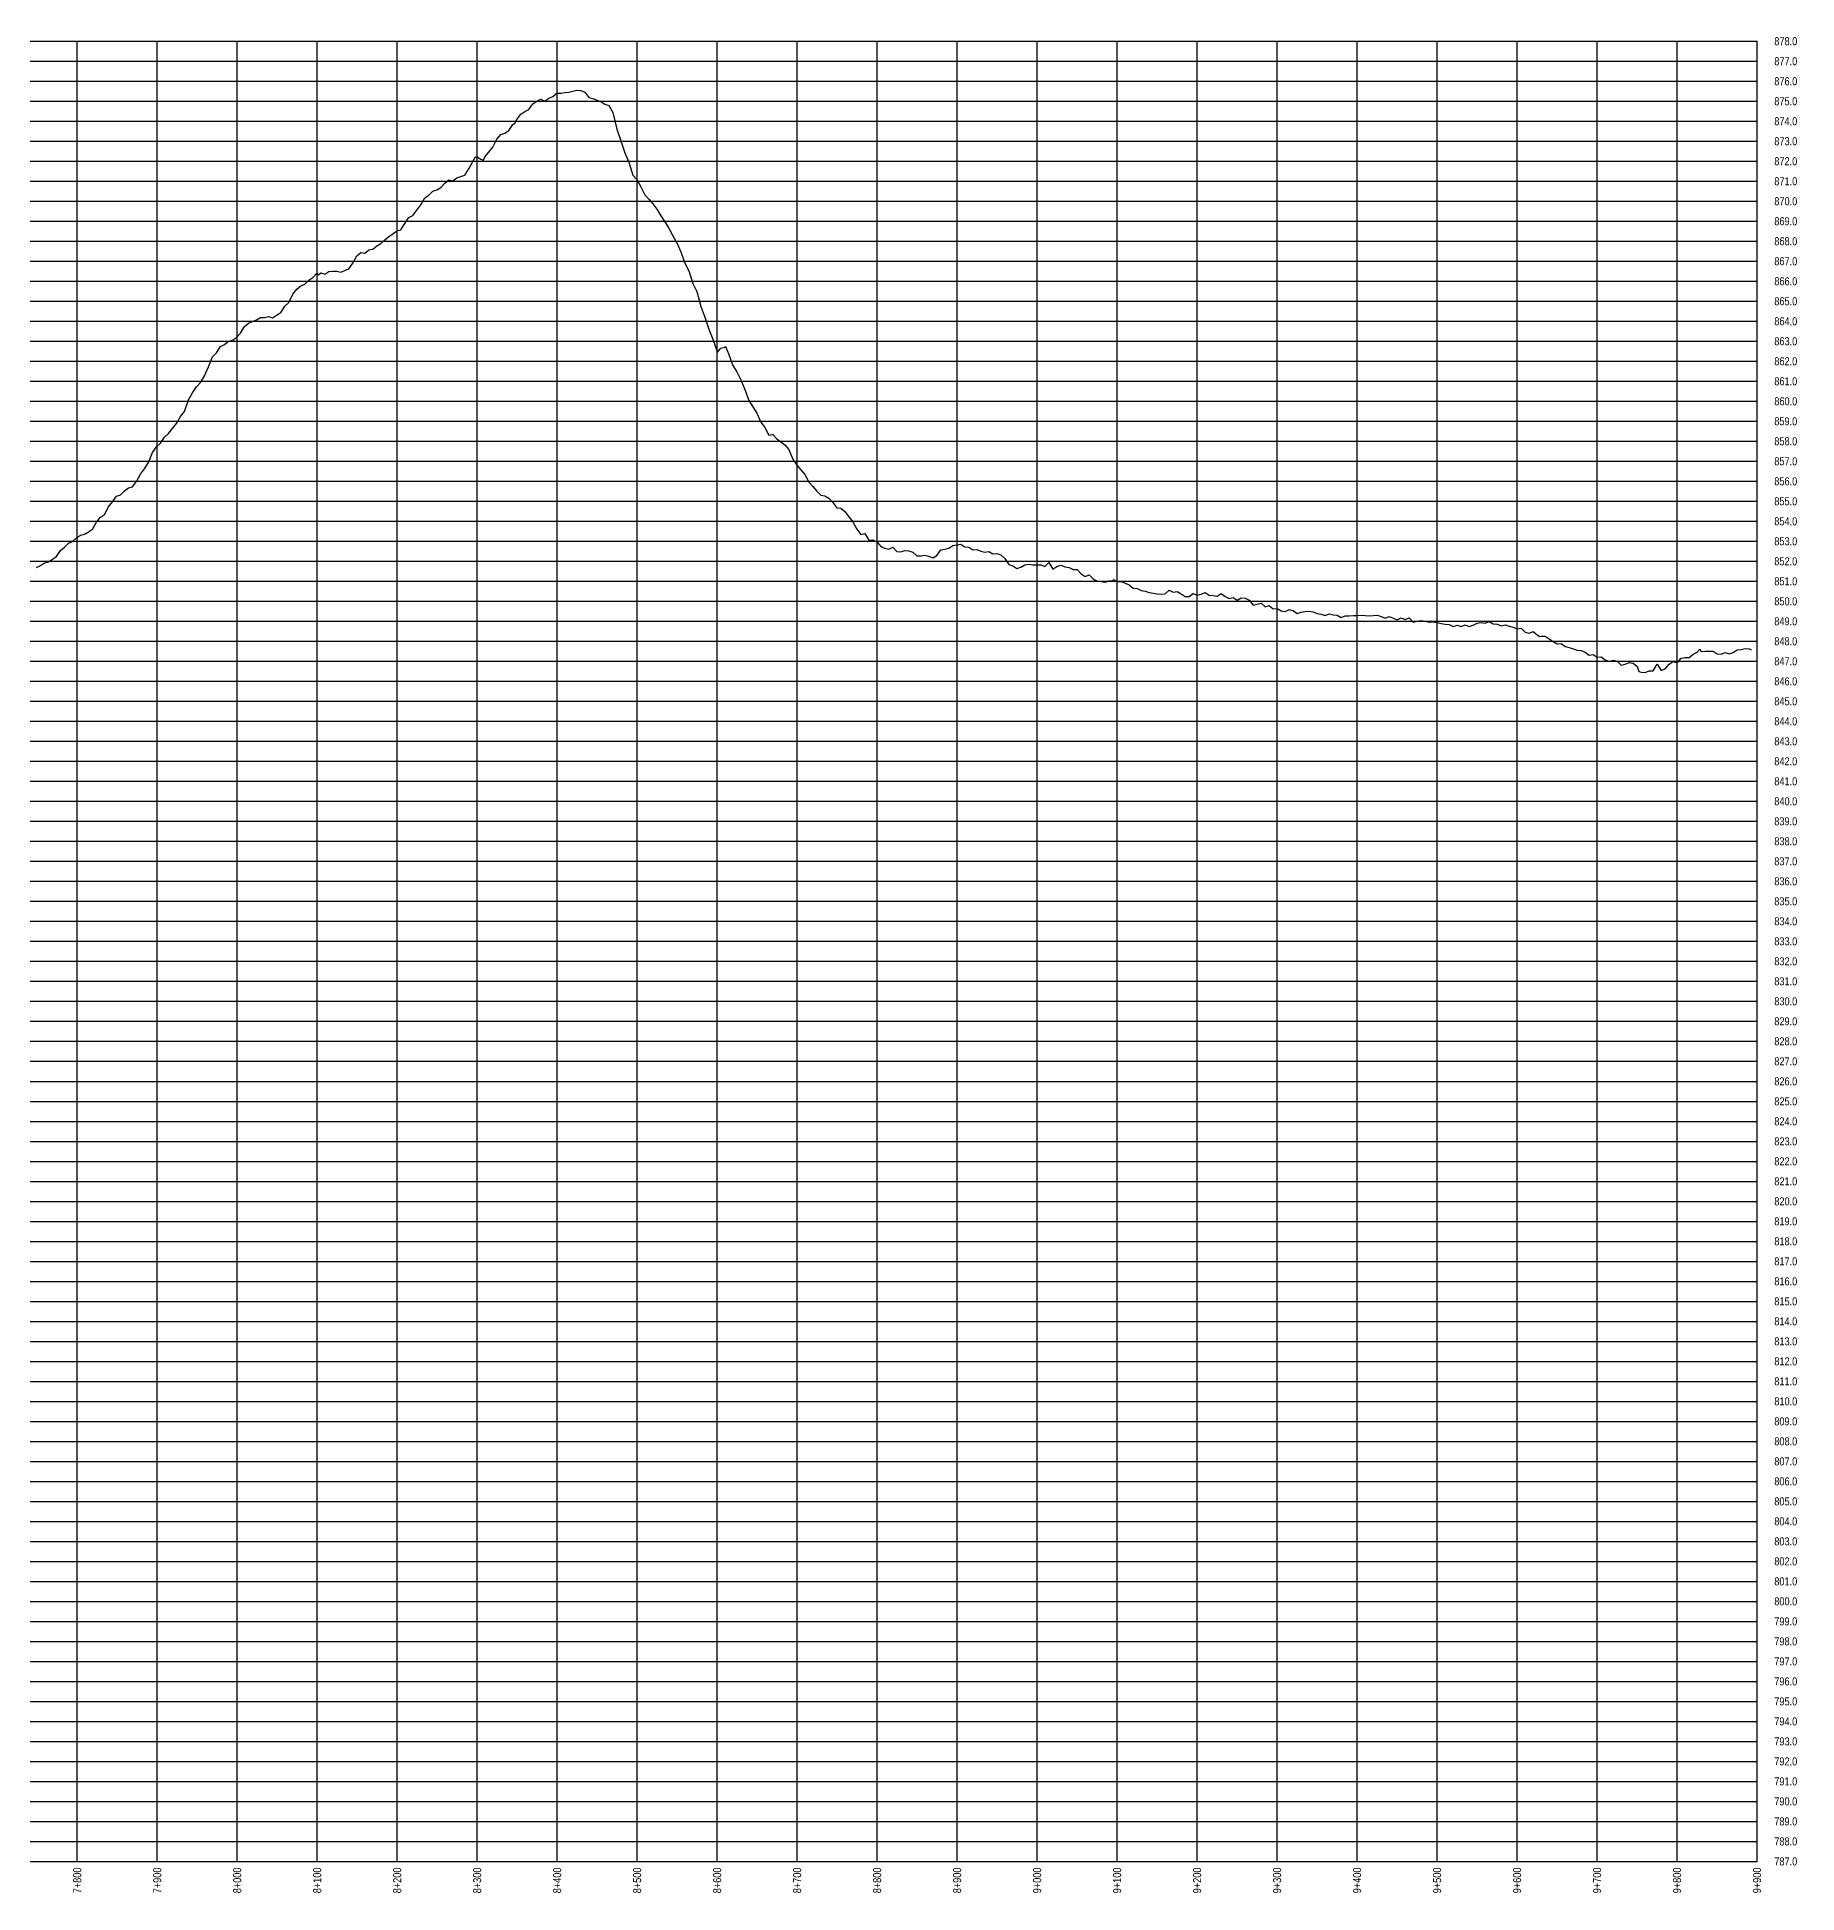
# Model space of a CAD drawing. Extents: x 471563 to 508050, y 6028961 to 6050146.
# Drawn here: x 479346 to 481545, y 6036347 to 6038665 of the extents above; entities that cross this region are included whole.
import ezdxf
from ezdxf.enums import TextEntityAlignment as Align

# ---------------------------------------------------------------- set-up
doc = ezdxf.new("R2010")
doc.units = 0
doc.header["$LTSCALE"] = 5
for name, color, linetype in [('P-CROSSINGS-GRID', 8, 'Continuous'), ('P-CROSSINGS-LINE', 3, 'Continuous'), ('S-T7', 7, 'Continuous')]:
    doc.layers.add(name, color=color, linetype=linetype)
doc.styles.add('80', font='ARIALN.TTF', dxfattribs={"height": 10})

msp = doc.modelspace()

# ---------------------------------------------------------------- linework, layer by layer
at = {"layer": 'P-CROSSINGS-GRID', "color": 8}
for p, q in [((471600.708, 6038659.869), (481495.475, 6038659.869)), ((479396.585, 6036386.071), (479396.585, 6038659.869)), ((479496.532, 6036386.071), (479496.532, 6038659.869)), ((479596.48, 6036386.071), (479596.48, 6038659.869)), ((479696.427, 6036386.071), (479696.427, 6038659.869)), ((479796.374, 6036386.071), (479796.374, 6038659.869)), ((479896.321, 6036386.071), (479896.321, 6038659.869)), ((479996.268, 6036386.071), (479996.268, 6038659.869)), ((480096.215, 6036386.071), (480096.215, 6038659.869)), ((480196.162, 6036386.071), (480196.162, 6038659.869)), ((480296.11, 6036386.071), (480296.11, 6038659.869)), ((480396.057, 6036386.071), (480396.057, 6038659.869)), ((480496.004, 6036386.071), (480496.004, 6038659.869)), ((480595.951, 6036386.071), (480595.951, 6038659.869)), ((480695.898, 6036386.071), (480695.898, 6038659.869)), ((480795.845, 6036386.071), (480795.845, 6038659.869)), ((480895.792, 6036386.071), (480895.792, 6038659.869)), ((480995.74, 6036386.071), (480995.74, 6038659.869)), ((481095.687, 6036386.071), (481095.687, 6038659.869)), ((481195.634, 6036386.071), (481195.634, 6038659.869)), ((481295.581, 6036386.071), (481295.581, 6038659.869)), ((481395.528, 6036386.071), (481395.528, 6038659.869)), ((481495.475, 6036386.071), (481495.475, 6038659.869)), ((471600.708, 6038634.882), (481495.475, 6038634.882)), ((471600.708, 6038609.895), (481495.475, 6038609.895)), ((471600.708, 6038584.908), (481495.475, 6038584.908)), ((471600.708, 6038559.921), (481495.475, 6038559.921)), ((471600.708, 6038534.935), (481495.475, 6038534.935)), ((471600.708, 6038509.948), (481495.475, 6038509.948)), ((471600.708, 6038484.961), (481495.475, 6038484.961)), ((471600.708, 6038459.974), (481495.475, 6038459.974)), ((471600.708, 6038434.987), (481495.475, 6038434.987)), ((471600.708, 6038410.001), (481495.475, 6038410.001)), ((471600.708, 6038385.014), (481495.475, 6038385.014)), ((471600.708, 6038360.027), (481495.475, 6038360.027)), ((471600.708, 6038335.04), (481495.475, 6038335.04)), ((471600.708, 6038310.054), (481495.475, 6038310.054)), ((471600.708, 6038285.067), (481495.475, 6038285.067)), ((471600.708, 6038260.08), (481495.475, 6038260.08)), ((471600.708, 6038235.093), (481495.475, 6038235.093)), ((471600.708, 6038210.106), (481495.475, 6038210.106)), ((471600.708, 6038185.12), (481495.475, 6038185.12)), ((471600.708, 6038160.133), (481495.475, 6038160.133)), ((471600.708, 6038135.146), (481495.475, 6038135.146)), ((471600.708, 6038110.159), (481495.475, 6038110.159)), ((471600.708, 6038085.172), (481495.475, 6038085.172)), ((471600.708, 6038060.186), (481495.475, 6038060.186)), ((471600.708, 6038035.199), (481495.475, 6038035.199)), ((471600.708, 6038010.212), (481495.475, 6038010.212)), ((471600.708, 6037985.225), (481495.475, 6037985.225)), ((471600.708, 6037960.239), (481495.475, 6037960.239)), ((471600.708, 6037935.252), (481495.475, 6037935.252)), ((471600.708, 6037910.265), (481495.475, 6037910.265)), ((471600.708, 6037885.278), (481495.475, 6037885.278)), ((471600.708, 6037860.291), (481495.475, 6037860.291)), ((471600.708, 6037835.305), (481495.475, 6037835.305)), ((471600.708, 6037810.318), (481495.475, 6037810.318)), ((471600.708, 6037785.331), (481495.475, 6037785.331)), ((471600.708, 6037760.344), (481495.475, 6037760.344)), ((471600.708, 6037735.357), (481495.475, 6037735.357)), ((471600.708, 6037710.371), (481495.475, 6037710.371)), ((471600.708, 6037685.384), (481495.475, 6037685.384)), ((471600.708, 6037660.397), (481495.475, 6037660.397)), ((471600.708, 6037635.41), (481495.475, 6037635.41)), ((471600.708, 6037610.424), (481495.475, 6037610.424)), ((471600.708, 6037585.437), (481495.475, 6037585.437)), ((471600.708, 6037560.45), (481495.475, 6037560.45)), ((471600.708, 6037535.463), (481495.475, 6037535.463)), ((471600.708, 6037510.476), (481495.475, 6037510.476)), ((471600.708, 6037485.49), (481495.475, 6037485.49)), ((471600.708, 6037460.503), (481495.475, 6037460.503)), ((471600.708, 6037435.516), (481495.475, 6037435.516)), ((471600.708, 6037410.529), (481495.475, 6037410.529)), ((471600.708, 6037385.542), (481495.475, 6037385.542)), ((471600.708, 6037360.556), (481495.475, 6037360.556)), ((471600.708, 6037335.569), (481495.475, 6037335.569)), ((471600.708, 6037310.582), (481495.475, 6037310.582)), ((471600.708, 6037285.595), (481495.475, 6037285.595)), ((471600.708, 6037260.609), (481495.475, 6037260.609)), ((471600.708, 6037235.622), (481495.475, 6037235.622)), ((471600.708, 6037210.635), (481495.475, 6037210.635)), ((471600.708, 6037185.648), (481495.475, 6037185.648)), ((471600.708, 6037160.661), (481495.475, 6037160.661)), ((471600.708, 6037135.675), (481495.475, 6037135.675)), ((471600.708, 6037110.688), (481495.475, 6037110.688)), ((471600.708, 6037085.701), (481495.475, 6037085.701)), ((471600.708, 6037060.714), (481495.475, 6037060.714)), ((471600.708, 6037035.727), (481495.475, 6037035.727)), ((471600.708, 6037010.741), (481495.475, 6037010.741)), ((471600.708, 6036985.754), (481495.475, 6036985.754)), ((471600.708, 6036960.767), (481495.475, 6036960.767)), ((471600.708, 6036935.78), (481495.475, 6036935.78)), ((471600.708, 6036910.794), (481495.475, 6036910.794)), ((471600.708, 6036885.807), (481495.475, 6036885.807)), ((471600.708, 6036860.82), (481495.475, 6036860.82)), ((471600.708, 6036835.833), (481495.475, 6036835.833)), ((471600.708, 6036810.846), (481495.475, 6036810.846)), ((471600.708, 6036785.86), (481495.475, 6036785.86)), ((471600.708, 6036760.873), (481495.475, 6036760.873)), ((471600.708, 6036735.886), (481495.475, 6036735.886)), ((471600.708, 6036710.899), (481495.475, 6036710.899)), ((471600.708, 6036685.912), (481495.475, 6036685.912)), ((471600.708, 6036660.926), (481495.475, 6036660.926)), ((471600.708, 6036635.939), (481495.475, 6036635.939)), ((471600.708, 6036610.952), (481495.475, 6036610.952)), ((471600.708, 6036585.965), (481495.475, 6036585.965)), ((471600.708, 6036560.979), (481495.475, 6036560.979)), ((471600.708, 6036535.992), (481495.475, 6036535.992)), ((471600.708, 6036511.005), (481495.475, 6036511.005)), ((471600.708, 6036486.018), (481495.475, 6036486.018)), ((471600.708, 6036461.031), (481495.475, 6036461.031)), ((471600.708, 6036436.045), (481495.475, 6036436.045)), ((471600.708, 6036411.058), (481495.475, 6036411.058)), ((471600.708, 6036386.071), (481495.475, 6036386.071))]:
    msp.add_line(p, q, dxfattribs=at)
at = {"layer": 'P-CROSSINGS-LINE', "color": 3, "flags": 128}
msp.add_lwpolyline([(479345.708, 6038002.472), (479350.708, 6038004.83), (479355.708, 6038008.123), (479360.708, 6038009.384), (479365.708, 6038012.997), (479370.708, 6038016.011), (479375.708, 6038023.664), (479380.708, 6038027.888), (479385.708, 6038032.79), (479390.708, 6038034.812), (479395.708, 6038039.446), (479400.708, 6038042.948), (479405.708, 6038044.045), (479410.708, 6038047.041), (479415.708, 6038050.539), (479420.708, 6038058.895), (479425.708, 6038065.137), (479430.708, 6038068.615), (479435.708, 6038078.393), (479440.708, 6038084.279), (479445.708, 6038091.521), (479450.708, 6038093.269), (479455.708, 6038098.285), (479460.708, 6038101.888), (479465.708, 6038103.354), (479470.708, 6038110.038), (479475.708, 6038118.888), (479480.708, 6038125.843), (479485.708, 6038133.736), (479490.708, 6038145.909), (479495.708, 6038153.273), (479500.708, 6038157.653), (479505.708, 6038165.34), (479510.708, 6038169.704), (479515.708, 6038176.023), (479520.708, 6038182.287), (479525.708, 6038191.265), (479530.708, 6038197.441), (479535.708, 6038212.048), (479540.708, 6038220.844), (479545.708, 6038227.981), (479550.708, 6038233.624), (479555.708, 6038241.743), (479560.708, 6038252.962), (479565.708, 6038265.434), (479570.708, 6038270.494), (479575.708, 6038278.659), (479580.708, 6038281.146), (479585.708, 6038285.039), (479590.708, 6038286.566), (479595.708, 6038289.726), (479600.708, 6038295.299), (479605.708, 6038303.329), (479610.708, 6038307.757), (479615.708, 6038309.939), (479620.708, 6038311.931), (479625.708, 6038314.587), (479630.708, 6038314.581), (479635.708, 6038315.983), (479640.708, 6038314.282), (479645.708, 6038317.581), (479650.708, 6038320.898), (479655.708, 6038328.933), (479660.708, 6038333.531), (479665.708, 6038344.109), (479670.708, 6038350.105), (479675.708, 6038354.324), (479680.708, 6038356.469), (479685.708, 6038361.448), (479690.708, 6038364.724), (479695.708, 6038370.201), (479697.898, 6038368.224), (479700.708, 6038370.61), (479705.708, 6038368.792), (479710.708, 6038372.022), (479715.708, 6038372.491), (479720.708, 6038372.549), (479725.708, 6038371.551), (479730.708, 6038373.537), (479735.708, 6038375.578), (479740.708, 6038382.61), (479745.708, 6038391.941), (479750.708, 6038395.756), (479755.708, 6038394.959), (479760.708, 6038399.089), (479765.708, 6038400.148), (479770.708, 6038404.421), (479775.708, 6038407.152), (479780.708, 6038411.957), (479785.708, 6038415.97), (479790.708, 6038419.228), (479795.708, 6038423.071), (479800.708, 6038424.073), (479805.708, 6038432.202), (479810.708, 6038439.702), (479815.708, 6038442.198), (479820.708, 6038448.821), (479825.708, 6038455.554), (479830.708, 6038464.074), (479835.708, 6038467.559), (479840.708, 6038472.455), (479845.708, 6038474.127), (479850.708, 6038477.275), (479855.708, 6038482.43), (479860.708, 6038486.677), (479865.708, 6038485.442), (479870.708, 6038489.246), (479875.708, 6038490.887), (479880.708, 6038492.603), (479885.708, 6038500.417), (479890.708, 6038509.441), (479893.974, 6038515.521), (479895.708, 6038515.543), (479900.708, 6038512.709), (479903.969, 6038511.195), (479905.708, 6038515.362), (479910.708, 6038521.106), (479915.708, 6038527.612), (479920.708, 6038537.578), (479925.708, 6038543.558), (479930.708, 6038545.197), (479935.708, 6038548.498), (479940.708, 6038556.056), (479943.451, 6038557.501), (479945.708, 6038562.253), (479950.708, 6038568.616), (479955.708, 6038571.969), (479960.708, 6038574.753), (479965.708, 6038581.521), (479970.708, 6038585.196), (479975.708, 6038587.352), (479980.708, 6038584.948), (479985.708, 6038588.838), (479990.708, 6038590.901), (479995.708, 6038594.873), (480000.708, 6038595.09), (480005.708, 6038596.023), (480010.708, 6038596.148), (480015.708, 6038597.601), (480020.708, 6038598.641), (480025.708, 6038598.203), (480030.708, 6038596.425), (480035.708, 6038589.517), (480040.708, 6038588.377), (480045.708, 6038586.351), (480050.708, 6038584.464), (480055.708, 6038581.182), (480060.708, 6038579.606), (480065.708, 6038570.859), (480070.708, 6038550.141), (480075.708, 6038535.587), (480080.708, 6038520.559), (480085.708, 6038508.613), (480090.708, 6038492.582), (480095.708, 6038487.009), (480100.708, 6038477.972), (480105.708, 6038468.076), (480110.708, 6038462.719), (480115.708, 6038456.861), (480120.708, 6038450.167), (480125.708, 6038441.695), (480130.708, 6038434.319), (480135.708, 6038426.461), (480140.708, 6038416.667), (480145.708, 6038408.114), (480150.708, 6038396.964), (480155.708, 6038382.59), (480160.708, 6038373.234), (480165.708, 6038357.182), (480170.708, 6038347.185), (480175.708, 6038328.303), (480180.708, 6038315.141), (480185.708, 6038300.023), (480190.708, 6038287.731), (480195.708, 6038273.684), (480196.387, 6038271.573), (480200.708, 6038276.571), (480205.708, 6038277.657), (480206.381, 6038278.346), (480210.708, 6038268.623), (480215.708, 6038254.673), (480220.708, 6038247.025), (480225.708, 6038237.03), (480230.708, 6038224.653), (480235.708, 6038211.071), (480240.708, 6038203.229), (480245.708, 6038195.115), (480250.708, 6038183.895), (480255.708, 6038177.133), (480260.708, 6038167.601), (480265.708, 6038168.433), (480270.708, 6038163.376), (480275.708, 6038159.404), (480280.708, 6038155.81), (480285.708, 6038150.035), (480290.708, 6038137.85), (480295.708, 6038130.391), (480300.708, 6038124.578), (480305.708, 6038118.455), (480310.708, 6038109.237), (480315.708, 6038103.683), (480320.708, 6038097.868), (480325.708, 6038092.978), (480330.708, 6038091.776), (480335.708, 6038089.155), (480340.708, 6038083.641), (480345.708, 6038076.976), (480350.708, 6038076.733), (480355.708, 6038072.294), (480360.708, 6038065.561), (480365.708, 6038059.602), (480370.708, 6038050.331), (480375.708, 6038043.741), (480380.708, 6038044.921), (480385.708, 6038036.643), (480390.708, 6038037.187), (480395.708, 6038034.711), (480400.708, 6038028.734), (480405.708, 6038026.723), (480410.708, 6038025.496), (480415.708, 6038027.801), (480420.708, 6038022.607), (480425.708, 6038022.125), (480430.708, 6038023.674), (480435.708, 6038023.372), (480440.708, 6038021.785), (480445.708, 6038016.854), (480450.708, 6038016.919), (480455.708, 6038017.857), (480460.708, 6038016.726), (480465.708, 6038014.484), (480470.708, 6038017.419), (480475.708, 6038024.596), (480480.708, 6038025.18), (480485.708, 6038026.69), (480490.708, 6038029.873), (480495.708, 6038030.769), (480500.708, 6038031.623), (480505.708, 6038028.138), (480510.708, 6038027.76), (480515.708, 6038024.566), (480520.708, 6038024.971), (480525.708, 6038022.826), (480530.708, 6038021.77), (480535.708, 6038022.386), (480540.708, 6038019.435), (480545.708, 6038019.796), (480550.708, 6038018.316), (480555.708, 6038013.776), (480560.708, 6038005.997), (480565.708, 6038004.678), (480570.708, 6038001.195), (480575.708, 6038002.948), (480580.708, 6038005.895), (480585.708, 6038006.454), (480590.708, 6038005.578), (480595.708, 6038005.693), (480600.708, 6038005.902), (480605.708, 6038003.592), (480610.708, 6038008.856), (480615.708, 6038000.249), (480620.708, 6038003.571), (480625.708, 6038005.504), (480630.708, 6038003.245), (480635.708, 6038002.462), (480640.708, 6037999.947), (480645.708, 6038000.041), (480650.708, 6037994.625), (480655.708, 6037991.148), (480660.708, 6037993.422), (480665.708, 6037988.387), (480670.708, 6037985.438), (480675.708, 6037985.153), (480680.708, 6037984.279), (480685.708, 6037985.774), (480690.708, 6037985.927), (480691.506, 6037987.281), (480695.708, 6037984.815), (480700.708, 6037985.099), (480705.708, 6037982.945), (480710.708, 6037980.765), (480715.708, 6037976.773), (480720.708, 6037976.093), (480725.708, 6037973.804), (480730.708, 6037972.953), (480735.708, 6037971.285), (480740.708, 6037970.508), (480745.708, 6037969.652), (480750.708, 6037969.072), (480755.708, 6037969.707), (480760.708, 6037974.152), (480765.708, 6037971.691), (480770.708, 6037972.639), (480775.708, 6037969.707), (480780.708, 6037966.021), (480785.708, 6037966.291), (480790.708, 6037969.789), (480795.708, 6037967.836), (480800.708, 6037969.07), (480805.708, 6037971.123), (480810.708, 6037968.09), (480815.708, 6037967.595), (480820.708, 6037966.836), (480825.708, 6037969.938), (480830.708, 6037966.312), (480835.708, 6037963.905), (480840.708, 6037965.008), (480845.708, 6037961.84), (480850.708, 6037964.583), (480855.708, 6037964.109), (480860.708, 6037961.659), (480865.708, 6037955.325), (480870.708, 6037956.475), (480875.708, 6037957.792), (480880.708, 6037953.11), (480885.708, 6037954.862), (480890.708, 6037950.871), (480895.708, 6037951.294), (480900.708, 6037948.14), (480905.708, 6037947.464), (480910.708, 6037949.813), (480915.708, 6037948.614), (480920.708, 6037945.057), (480925.708, 6037946.588), (480930.708, 6037947.459), (480935.708, 6037948.077), (480940.708, 6037947.269), (480945.708, 6037944.994), (480950.708, 6037944.177), (480955.708, 6037942.633), (480960.708, 6037944.603), (480965.708, 6037943.364), (480970.708, 6037942.902), (480975.708, 6037940.188), (480980.708, 6037942.044), (480985.708, 6037942.093), (480990.708, 6037942.392), (480995.708, 6037942.475), (481000.708, 6037943.078), (481005.708, 6037942.509), (481010.708, 6037942.163), (481015.708, 6037942.37), (481020.708, 6037942.978), (481025.708, 6037941.081), (481030.708, 6037938.989), (481035.708, 6037941.185), (481040.708, 6037939.35), (481045.708, 6037937.184), (481050.708, 6037939.368), (481055.708, 6037937.464), (481060.708, 6037939.45), (481065.708, 6037934.327), (481070.708, 6037935.323), (481075.708, 6037936.037), (481080.708, 6037935.356), (481085.708, 6037934.154), (481090.708, 6037934.438), (481095.708, 6037933.662), (481100.708, 6037932.319), (481105.708, 6037931.631), (481110.708, 6037931.372), (481115.708, 6037928.805), (481120.708, 6037930.311), (481125.708, 6037928.717), (481130.708, 6037930.962), (481135.708, 6037928.688), (481140.708, 6037930.383), (481145.708, 6037932.889), (481150.708, 6037933.87), (481155.708, 6037933.022), (481160.708, 6037935.123), (481165.708, 6037931.949), (481170.708, 6037931.835), (481175.708, 6037929.777), (481180.708, 6037930.985), (481185.708, 6037929.17), (481190.708, 6037927.919), (481195.708, 6037925.662), (481200.471, 6037926.528), (481205.708, 6037921.739), (481210.708, 6037920.571), (481215.708, 6037922.324), (481220.708, 6037918.189), (481223.9, 6037916.066), (481225.708, 6037916.771), (481230.708, 6037916.857), (481235.708, 6037913.279), (481240.708, 6037910.191), (481245.708, 6037907.269), (481250.708, 6037907.308), (481255.708, 6037903.837), (481260.708, 6037902.575), (481265.708, 6037900.879), (481270.708, 6037899.323), (481275.708, 6037898.753), (481280.708, 6037896.867), (481285.708, 6037892.806), (481290.708, 6037893.581), (481295.708, 6037890.574), (481300.708, 6037890.727), (481305.708, 6037886.898), (481310.708, 6037885.034), (481315.708, 6037886.635), (481320.708, 6037885.319), (481325.708, 6037880.321), (481330.708, 6037881.799), (481335.708, 6037883.803), (481340.708, 6037882.844), (481345.708, 6037878.805), (481347.534, 6037872.733), (481350.708, 6037871.835), (481355.03, 6037871.379), (481355.708, 6037871.312), (481360.708, 6037873.398), (481365.708, 6037873.359), (481370.708, 6037881.855), (481375.708, 6037873.652), (481380.708, 6037875.791), (481385.708, 6037881.825), (481390.708, 6037884.907), (481395.708, 6037883.342), (481400.708, 6037889.21), (481405.708, 6037889.863), (481410.708, 6037890.093), (481415.708, 6037894.105), (481420.708, 6037896.682), (481423.828, 6037900.292), (481425.708, 6037897.557), (481430.708, 6037897.778), (481435.708, 6037897.9), (481440.708, 6037897.893), (481445.708, 6037894.435), (481450.708, 6037894.228), (481455.708, 6037896.151), (481460.708, 6037894.805), (481465.708, 6037896.071), (481470.708, 6037899.649), (481475.708, 6037900.161), (481480.708, 6037901.266), (481485.708, 6037900.823), (481488.11, 6037899.539)], dxfattribs=at)

# ---------------------------------------------------------------- texts
at = {"style": '80'}
for s, p in [('7+800', (479396.498, 6036378.407)), ('7+900', (479496.445, 6036378.407)), ('8+000', (479596.393, 6036378.407)), ('8+100', (479696.34, 6036378.407)), ('8+200', (479796.287, 6036378.407)), ('8+300', (479896.234, 6036378.407)), ('8+400', (479996.181, 6036378.407)), ('8+500', (480096.128, 6036378.407)), ('8+600', (480196.075, 6036378.407)), ('8+700', (480296.023, 6036378.407)), ('8+800', (480395.97, 6036378.407)), ('8+900', (480495.917, 6036378.407)), ('9+000', (480595.864, 6036378.407)), ('9+100', (480695.811, 6036378.407)), ('9+200', (480795.758, 6036378.407)), ('9+300', (480895.705, 6036378.407)), ('9+400', (480995.653, 6036378.407)), ('9+500', (481095.6, 6036378.407)), ('9+600', (481195.547, 6036378.407)), ('9+700', (481295.494, 6036378.407)), ('9+800', (481395.441, 6036378.407)), ('9+900', (481495.388, 6036378.407))]:
    msp.add_text(s, height=9.9947, rotation=90, dxfattribs=at).set_placement(p, align=Align.MIDDLE_RIGHT)
at = {"layer": 'S-T7', "style": '80'}
for s, p in [('878.0', (481545.63, 6038659.869)), ('877.0', (481545.63, 6038634.882)), ('876.0', (481545.63, 6038609.895)), ('875.0', (481545.63, 6038584.908)), ('874.0', (481545.63, 6038559.921)), ('873.0', (481545.63, 6038534.935)), ('872.0', (481545.63, 6038509.948)), ('871.0', (481545.63, 6038484.961)), ('870.0', (481545.63, 6038459.974)), ('869.0', (481545.63, 6038434.987)), ('868.0', (481545.63, 6038410.001)), ('867.0', (481545.63, 6038385.014)), ('866.0', (481545.63, 6038360.027)), ('865.0', (481545.63, 6038335.04)), ('864.0', (481545.63, 6038310.054)), ('863.0', (481545.63, 6038285.067)), ('862.0', (481545.63, 6038260.08)), ('861.0', (481545.63, 6038235.093)), ('860.0', (481545.63, 6038210.106)), ('859.0', (481545.63, 6038185.12)), ('858.0', (481545.63, 6038160.133)), ('857.0', (481545.63, 6038135.146)), ('856.0', (481545.63, 6038110.159)), ('855.0', (481545.63, 6038085.172)), ('854.0', (481545.63, 6038060.186)), ('853.0', (481545.63, 6038035.199)), ('852.0', (481545.63, 6038010.212)), ('851.0', (481545.63, 6037985.225)), ('850.0', (481545.63, 6037960.239)), ('849.0', (481545.63, 6037935.252)), ('848.0', (481545.63, 6037910.265)), ('847.0', (481545.63, 6037885.278)), ('846.0', (481545.63, 6037860.291)), ('845.0', (481545.63, 6037835.305)), ('844.0', (481545.63, 6037810.318)), ('843.0', (481545.63, 6037785.331)), ('842.0', (481545.63, 6037760.344)), ('841.0', (481545.63, 6037735.357)), ('840.0', (481545.63, 6037710.371)), ('839.0', (481545.63, 6037685.384)), ('838.0', (481545.63, 6037660.397)), ('837.0', (481545.63, 6037635.41)), ('836.0', (481545.63, 6037610.424)), ('835.0', (481545.63, 6037585.437)), ('834.0', (481545.63, 6037560.45)), ('833.0', (481545.63, 6037535.463)), ('832.0', (481545.63, 6037510.476)), ('831.0', (481545.63, 6037485.49)), ('830.0', (481545.63, 6037460.503)), ('829.0', (481545.63, 6037435.516)), ('828.0', (481545.63, 6037410.529)), ('827.0', (481545.63, 6037385.542)), ('826.0', (481545.63, 6037360.556)), ('825.0', (481545.63, 6037335.569)), ('824.0', (481545.63, 6037310.582)), ('823.0', (481545.63, 6037285.595)), ('822.0', (481545.63, 6037260.609)), ('821.0', (481545.63, 6037235.622)), ('820.0', (481545.63, 6037210.635)), ('819.0', (481545.63, 6037185.648)), ('818.0', (481545.63, 6037160.661)), ('817.0', (481545.63, 6037135.675)), ('816.0', (481545.63, 6037110.688)), ('815.0', (481545.63, 6037085.701)), ('814.0', (481545.63, 6037060.714)), ('813.0', (481545.63, 6037035.727)), ('812.0', (481545.63, 6037010.741)), ('811.0', (481545.63, 6036985.754)), ('810.0', (481545.63, 6036960.767)), ('809.0', (481545.63, 6036935.78)), ('808.0', (481545.63, 6036910.794)), ('807.0', (481545.63, 6036885.807)), ('806.0', (481545.63, 6036860.82)), ('805.0', (481545.63, 6036835.833)), ('804.0', (481545.63, 6036810.846)), ('803.0', (481545.63, 6036785.86)), ('802.0', (481545.63, 6036760.873)), ('801.0', (481545.63, 6036735.886)), ('800.0', (481545.63, 6036710.899)), ('799.0', (481545.63, 6036685.912)), ('798.0', (481545.63, 6036660.926)), ('797.0', (481545.63, 6036635.939)), ('796.0', (481545.63, 6036610.952)), ('795.0', (481545.63, 6036585.965)), ('794.0', (481545.63, 6036560.979)), ('793.0', (481545.63, 6036535.992)), ('792.0', (481545.63, 6036511.005)), ('791.0', (481545.63, 6036486.018)), ('790.0', (481545.63, 6036461.031)), ('789.0', (481545.63, 6036436.045)), ('788.0', (481545.63, 6036411.058)), ('787.0', (481545.63, 6036386.071))]:
    msp.add_text(s, height=9.9947, dxfattribs=at).set_placement(p, align=Align.MIDDLE_RIGHT)

doc.saveas('drawing.dxf')
